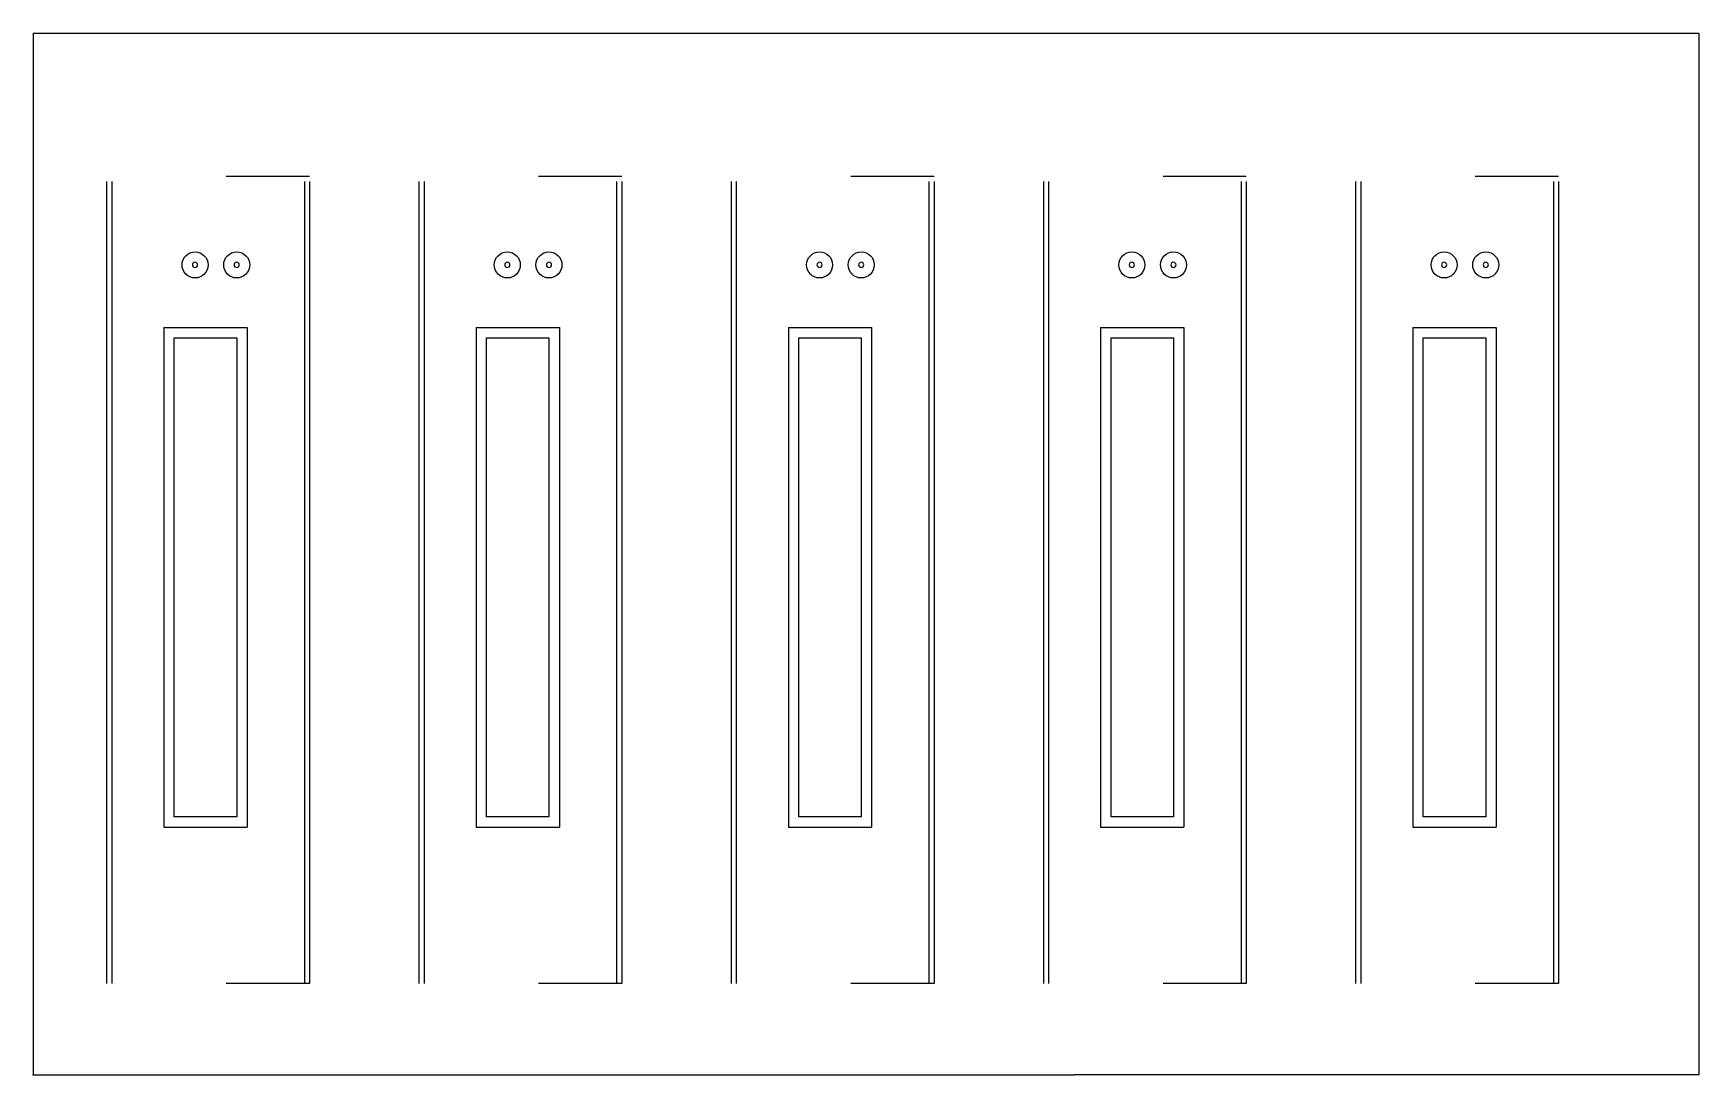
# Model space of a CAD drawing. Header units: millimetres. Extents: x 0 to 160, y 0 to 100.
import ezdxf

# ---------------------------------------------------------------- set-up
doc = ezdxf.new("R2010")
doc.units = ezdxf.units.MM
for name, color, linetype, lineweight, true_color in [('box', 5, 'Continuous', 25, 0x0000ff), ('CNCBack', 3, 'Continuous', 25, 0x00ff00), ('CNCCut', 176, 'Continuous', 25, 0x000080), ('cutBack', 30, 'Continuous', 25, 0xff7f00), ('cutLid', 1, 'Continuous', 25, 0xff0000)]:
    doc.layers.add(name, color=color, linetype=linetype, lineweight=lineweight, true_color=true_color)

msp = doc.modelspace()

# ---------------------------------------------------------------- linework, layer by layer
at = {"layer": 'box'}
for p, q in [((0, 100), (0, 0)), ((0, 100), (160, 100)), ((160, 100), (160, 0)), ((0, 0), (100, 0)), ((160, 0), (100, 0))]:
    msp.add_line(p, q, dxfattribs=at)
at = {"layer": 'CNCBack'}
for p, q in [((7.04, 85.76), (7.04, 8.76)), ((26.54, 86.26), (18.54, 86.26)), ((26.54, 85.76), (26.54, 8.76)), ((37.04, 85.76), (37.04, 8.76)), ((56.54, 86.26), (48.54, 86.26)), ((56.54, 85.76), (56.54, 8.76)), ((67.04, 85.76), (67.04, 8.76)), ((86.54, 86.26), (78.54, 86.26)), ((86.54, 85.76), (86.54, 8.76)), ((97.04, 85.76), (97.04, 8.76)), ((116.54, 86.26), (108.54, 86.26)), ((116.54, 85.76), (116.54, 8.76)), ((127.04, 85.76), (127.04, 8.76)), ((146.54, 86.26), (138.54, 86.26)), ((146.54, 85.76), (146.54, 8.76)), ((26.54, 8.76), (18.54, 8.76)), ((56.54, 8.76), (48.54, 8.76)), ((86.54, 8.76), (78.54, 8.76)), ((116.54, 8.76), (108.54, 8.76)), ((146.54, 8.76), (138.54, 8.76))]:
    msp.add_line(p, q, dxfattribs=at)
msp.add_point((0, 0), dxfattribs=at)
at = {"layer": 'CNCCut', "flags": 128}
for points in [[(15.29, 77.76, 1), (15.79, 77.76, 1)], [(19.29, 77.76, 1), (19.79, 77.76, 1)], [(45.29, 77.76, 1), (45.79, 77.76, 1)], [(49.29, 77.76, 1), (49.79, 77.76, 1)], [(75.29, 77.76, 1), (75.79, 77.76, 1)], [(79.29, 77.76, 1), (79.79, 77.76, 1)], [(105.29, 77.76, 1), (105.79, 77.76, 1)], [(109.29, 77.76, 1), (109.79, 77.76, 1)], [(135.29, 77.76, 1), (135.79, 77.76, 1)], [(139.29, 77.76, 1), (139.79, 77.76, 1)]]:
    msp.add_lwpolyline(points, format="xyb", close=True, dxfattribs=at)
for points in [[(19.54, 70.76), (19.54, 24.76), (13.54, 24.76), (13.54, 70.76)], [(49.54, 70.76), (49.54, 24.76), (43.54, 24.76), (43.54, 70.76)], [(79.54, 70.76), (79.54, 24.76), (73.54, 24.76), (73.54, 70.76)], [(109.54, 70.76), (109.54, 24.76), (103.54, 24.76), (103.54, 70.76)], [(139.54, 70.76), (139.54, 24.76), (133.54, 24.76), (133.54, 70.76)]]:
    msp.add_lwpolyline(points, close=True, dxfattribs=at)
at = {"layer": 'CNCCut'}
msp.add_point((0, 0), dxfattribs=at)
at = {"layer": 'cutBack'}
for p, q in [((7.54, 85.76), (7.54, 8.76)), ((26.04, 85.76), (26.04, 8.76)), ((37.54, 85.76), (37.54, 8.76)), ((56.04, 85.76), (56.04, 8.76)), ((67.54, 85.76), (67.54, 8.76)), ((86.04, 85.76), (86.04, 8.76)), ((97.54, 85.76), (97.54, 8.76)), ((116.04, 85.76), (116.04, 8.76)), ((127.54, 85.76), (127.54, 8.76)), ((146.04, 85.76), (146.04, 8.76)), ((26.54, 8.76), (26.54, 8.76)), ((56.54, 8.76), (56.54, 8.76)), ((86.54, 8.76), (86.54, 8.76)), ((116.54, 8.76), (116.54, 8.76)), ((146.54, 8.76), (146.54, 8.76))]:
    msp.add_line(p, q, dxfattribs=at)
at = {"layer": 'cutLid'}
for p, q in [((12.54, 71.76), (12.54, 23.76)), ((12.54, 71.76), (20.54, 71.76)), ((20.54, 71.76), (20.54, 23.76)), ((42.54, 71.76), (42.54, 23.76)), ((42.54, 71.76), (50.54, 71.76)), ((50.54, 71.76), (50.54, 23.76)), ((72.54, 71.76), (72.54, 23.76)), ((72.54, 71.76), (80.54, 71.76)), ((80.54, 71.76), (80.54, 23.76)), ((102.54, 71.76), (102.54, 23.76)), ((102.54, 71.76), (110.54, 71.76)), ((110.54, 71.76), (110.54, 23.76)), ((132.54, 71.76), (132.54, 23.76)), ((132.54, 71.76), (140.54, 71.76)), ((140.54, 71.76), (140.54, 23.76)), ((12.54, 23.76), (20.54, 23.76)), ((42.54, 23.76), (50.54, 23.76)), ((72.54, 23.76), (80.54, 23.76)), ((102.54, 23.76), (110.54, 23.76)), ((132.54, 23.76), (140.54, 23.76))]:
    msp.add_line(p, q, dxfattribs=at)
for centre in [(15.54, 77.76), (19.54, 77.76), (45.54, 77.76), (49.54, 77.76), (75.54, 77.76), (79.54, 77.76), (105.54, 77.76), (109.54, 77.76), (135.54, 77.76), (139.54, 77.76)]:
    msp.add_circle(centre, 1.25, dxfattribs=at)

doc.saveas('drawing.dxf')
